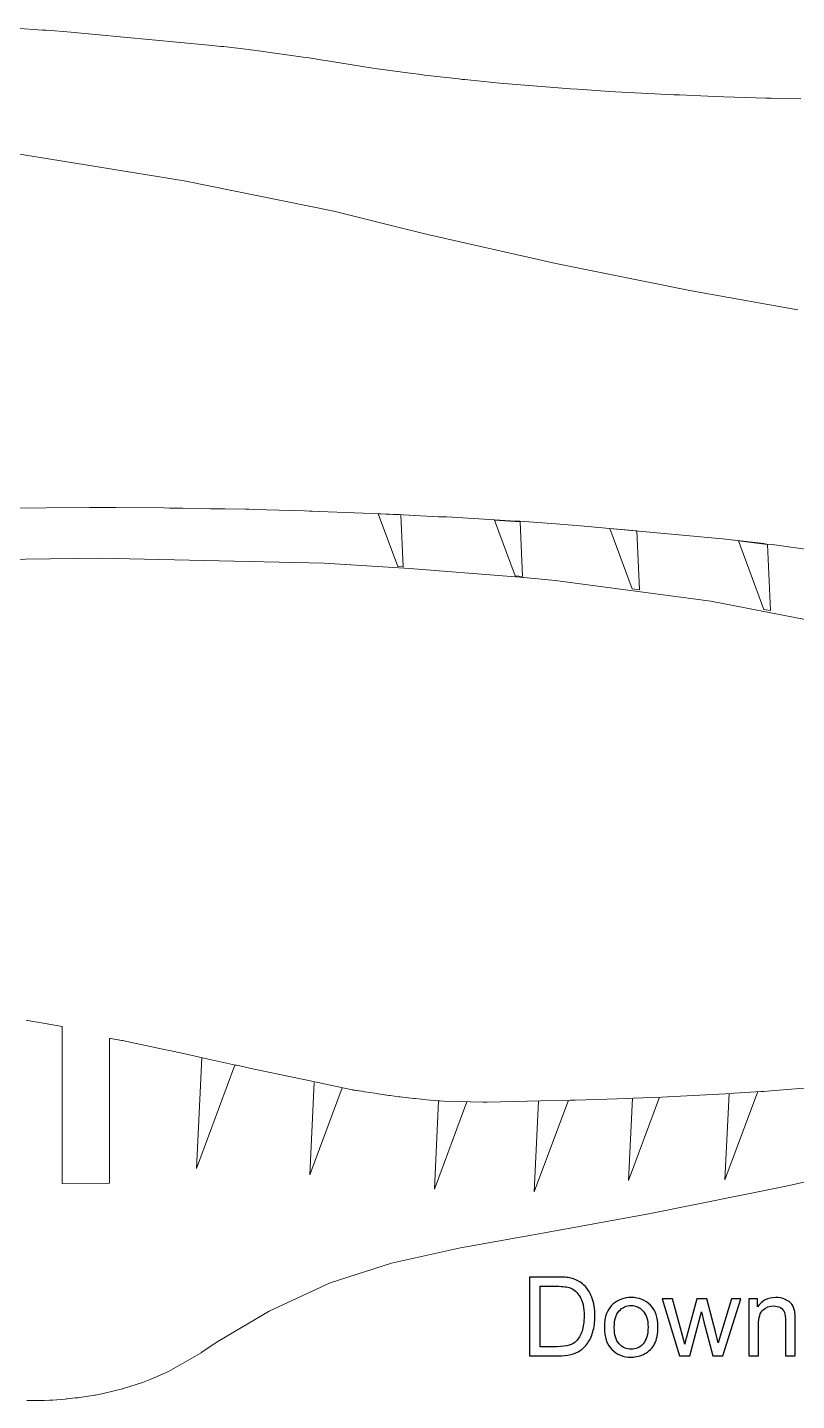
# Model space of a CAD drawing. Header units: millimetres. Extents: x -103 to 107, y -32 to 116.
# Drawn here: x -37 to -3.9, y -32.1 to 27.2 of the extents above; entities that cross this region are included whole.
import ezdxf

# ---------------------------------------------------------------- set-up
doc = ezdxf.new("R2010")
doc.units = ezdxf.units.MM
doc.header["$MEASUREMENT"] = 0
doc.layers.add('Layer 1', color=7, linetype='Continuous')

msp = doc.modelspace()

# ---------------------------------------------------------------- linework, layer by layer
at = {"layer": 'Layer 1', "lineweight": 9}
for points in [[(-36.3894, 27.0545), (-36.3894, 27.0545), (-37.9547, 27.1649), (-37.9547, 27.1649)], [(-36.2363, 27.0421), (-36.2363, 27.0421), (-36.3894, 27.0545), (-36.3894, 27.0545)], [(-36.0409, 27.0284), (-36.0409, 27.0284), (-36.2363, 27.0421), (-36.2363, 27.0421)], [(-35.3354, 26.9762), (-35.3354, 26.9762), (-36.0409, 27.0284), (-36.0409, 27.0284)], [(-29.2139, 26.4071), (-29.2139, 26.4071), (-35.3354, 26.9762), (-35.3354, 26.9762)], [(-28.7042, 26.3489), (-28.7042, 26.3489), (-29.2139, 26.4071), (-29.2139, 26.4071)], [(-28.6834, 26.3489), (-28.6834, 26.3489), (-28.7042, 26.3489), (-28.7042, 26.3489)], [(-28.5744, 26.3366), (-28.5744, 26.3366), (-28.6834, 26.3489), (-28.6834, 26.3489)], [(-27.5287, 26.2142), (-27.5287, 26.2142), (-28.5744, 26.3366), (-28.5744, 26.3366)], [(-27.4292, 26.2004), (-27.4292, 26.2004), (-27.5287, 26.2142), (-27.5287, 26.2142)], [(-27.297, 26.1852), (-27.297, 26.1852), (-27.4292, 26.2004), (-27.4292, 26.2004)], [(-27.0752, 26.1574), (-27.0752, 26.1574), (-27.297, 26.1852), (-27.297, 26.1852)], [(-25.1448, 25.8903), (-25.1448, 25.8903), (-27.0752, 26.1574), (-27.0752, 26.1574)], [(-24.9821, 25.8639), (-24.9821, 25.8639), (-25.1448, 25.8903), (-25.1448, 25.8903)], [(-24.8855, 25.8487), (-24.8855, 25.8487), (-24.9821, 25.8639), (-24.9821, 25.8639)], [(-24.296, 25.7524), (-24.296, 25.7524), (-24.8855, 25.8487), (-24.8855, 25.8487)], [(-24.1044, 25.7192), (-24.1044, 25.7192), (-24.296, 25.7524), (-24.296, 25.7524)], [(-22.1504, 25.412), (-22.1504, 25.412), (-24.1044, 25.7192), (-24.1044, 25.7192)], [(-21.9518, 25.383), (-21.9518, 25.383), (-22.1504, 25.412), (-22.1504, 25.412)], [(-21.8346, 25.3664), (-21.8346, 25.3664), (-21.9518, 25.383), (-21.9518, 25.383)], [(-20.6483, 25.2052), (-20.6483, 25.2052), (-21.8346, 25.3664), (-21.8346, 25.3664)], [(-20.5283, 25.1901), (-20.5283, 25.1901), (-20.6483, 25.2052), (-20.6483, 25.2052)], [(-20.0556, 25.1294), (-20.0556, 25.1294), (-20.5283, 25.1901), (-20.5283, 25.1901)], [(-19.9095, 25.1117), (-19.9095, 25.1117), (-20.0556, 25.1294), (-20.0556, 25.1294)], [(-18.4377, 24.9421), (-18.4377, 24.9421), (-19.9095, 25.1117), (-19.9095, 25.1117)], [(-18.2903, 24.9255), (-18.2903, 24.9255), (-18.4377, 24.9421), (-18.4377, 24.9421)], [(-18.1788, 24.9145), (-18.1788, 24.9145), (-18.2903, 24.9255), (-18.2903, 24.9255)], [(-17.0778, 24.8045), (-17.0778, 24.8045), (-18.1788, 24.9145), (-18.1788, 24.9145)], [(-16.9674, 24.7932), (-16.9674, 24.7932), (-17.0778, 24.8045), (-17.0778, 24.8045)], [(-16.6615, 24.7643), (-16.6615, 24.7643), (-16.9674, 24.7932), (-16.9674, 24.7932)], [(-13.6202, 24.5191), (-13.6202, 24.5191), (-16.6615, 24.7643), (-16.6615, 24.7643)], [(-13.3182, 24.4968), (-13.3182, 24.4968), (-13.6202, 24.5191), (-13.6202, 24.5191)], [(-11.9237, 24.4062), (-11.9237, 24.4062), (-13.3182, 24.4968), (-13.3182, 24.4968)], [(-11.669, 24.391), (-11.669, 24.391), (-11.9237, 24.4062), (-11.9237, 24.4062)], [(-9.1608, 24.2654), (-9.1608, 24.2654), (-11.669, 24.391), (-11.669, 24.391)], [(-8.9156, 24.2545), (-8.9156, 24.2545), (-9.1608, 24.2654), (-9.1608, 24.2654)], [(-7.6865, 24.2009), (-7.6865, 24.2009), (-8.9156, 24.2545), (-8.9156, 24.2545)], [(-7.4519, 24.1924), (-7.4519, 24.1924), (-7.6865, 24.2009), (-7.6865, 24.2009)], [(-5.1839, 24.1194), (-5.1839, 24.1194), (-7.4519, 24.1924), (-7.4519, 24.1924)], [(-4.9662, 24.1127), (-4.9662, 24.1127), (-5.1839, 24.1194), (-5.1839, 24.1194)], [(-3.6803, 24.0809), (-3.6803, 24.0809), (-4.9662, 24.1127), (-4.9662, 24.1127)], [(-39.2558, 22.0084), (-39.2558, 22.0084), (-30.2818, 20.557), (-30.2818, 20.557)], [(-30.2818, 20.557), (-30.2818, 20.557), (-23.8247, 19.2369), (-23.8247, 19.2369)], [(-23.8247, 19.2369), (-23.8247, 19.2369), (-21.6928, 18.712), (-21.6928, 18.712)], [(-21.6928, 18.712), (-21.6928, 18.712), (-19.8393, 18.2559), (-19.8393, 18.2559)], [(-19.8393, 18.2559), (-19.8393, 18.2559), (-14.2485, 16.9894), (-14.2485, 16.9894)], [(-14.2485, 16.9894), (-14.2485, 16.9894), (-8.3931, 15.8058), (-8.3931, 15.8058)], [(-8.3931, 15.8058), (-8.3931, 15.8058), (-3.8112, 14.9803), (-3.8112, 14.9803)]]:
    msp.add_open_spline(points, degree=3, dxfattribs=at)
at = {"layer": 'Layer 1', "color": 1, "lineweight": 9}
for points in [[(-38.1078, 6.4392), (-38.1078, 6.4392), (-34.3596, 6.4611), (-34.3596, 6.4611)], [(-34.3596, 6.4611), (-34.3596, 6.4611), (-33.9874, 6.46), (-33.9874, 6.46)], [(-33.9874, 6.46), (-33.9874, 6.46), (-33.2173, 6.46), (-33.2173, 6.46)], [(-33.2173, 6.46), (-33.2173, 6.46), (-31.1585, 6.4434), (-31.1585, 6.4434)], [(-31.1585, 6.4434), (-31.1585, 6.4434), (-30.9034, 6.4364), (-30.9034, 6.4364)], [(-30.9034, 6.4364), (-30.9034, 6.4364), (-30.7891, 6.4364), (-30.7891, 6.4364)], [(-30.7891, 6.4364), (-30.7891, 6.4364), (-30.3425, 6.4364), (-30.3425, 6.4364)], [(-30.3425, 6.4364), (-30.3425, 6.4364), (-29.149, 6.4103), (-29.149, 6.4103)], [(-29.149, 6.4103), (-29.149, 6.4103), (-29.0002, 6.4046), (-29.0002, 6.4046)], [(-29.0002, 6.4046), (-29.0002, 6.4046), (-28.5264, 6.4046), (-28.5264, 6.4046)], [(-28.5264, 6.4046), (-28.5264, 6.4046), (-27.6374, 6.3828), (-27.6374, 6.3828)], [(-27.6374, 6.3828), (-27.6374, 6.3828), (-27.4956, 6.3828), (-27.4956, 6.3828)], [(-27.4956, 6.3828), (-27.4956, 6.3828), (-27.2737, 6.3771), (-27.2737, 6.3771)], [(-27.2737, 6.3771), (-27.2737, 6.3771), (-25.0883, 6.3126), (-25.0883, 6.3126)], [(-25.0883, 6.3126), (-25.0883, 6.3126), (-24.8731, 6.3041), (-24.8731, 6.3041)], [(-24.8731, 6.3041), (-24.8731, 6.3041), (-24.756, 6.3041), (-24.756, 6.3041)], [(-24.756, 6.3041), (-24.756, 6.3041), (-24.4473, 6.2946), (-24.4473, 6.2946)], [(-24.4473, 6.2946), (-24.4473, 6.2946), (-21.4282, 6.1676), (-21.4282, 6.1676)], [(-20.9305, 6.1443), (-20.9305, 6.1443), (-21.9091, 6.1884), (-21.9091, 6.1884)], [(-21.9091, 6.1884), (-21.9091, 6.1884), (-21.0656, 3.9176), (-21.0656, 3.9176)], [(-20.9305, 6.1429), (-20.9305, 6.1429), (-21.9091, 6.187), (-21.9091, 6.187)], [(-21.9091, 6.187), (-21.9091, 6.187), (-21.0656, 3.9176), (-21.0656, 3.9176)], [(-21.4282, 6.1676), (-21.4282, 6.1676), (-21.1347, 6.1524), (-21.1347, 6.1524)], [(-21.1347, 6.1524), (-21.1347, 6.1524), (-20.9968, 6.1524), (-20.9968, 6.1524)], [(-20.9968, 6.1524), (-20.9968, 6.1524), (-20.8412, 6.1457), (-20.8412, 6.1457)], [(-20.8299, 3.9034), (-20.8299, 3.9034), (-20.9305, 6.1443), (-20.9305, 6.1443)], [(-20.8299, 3.9034), (-20.8299, 3.9034), (-20.9305, 6.1429), (-20.9305, 6.1429)], [(-20.8412, 6.1457), (-20.8412, 6.1457), (-19.3116, 6.0656), (-19.3116, 6.0656)], [(-19.3116, 6.0656), (-19.3116, 6.0656), (-19.1613, 6.0575), (-19.1613, 6.0575)], [(-19.1613, 6.0575), (-19.1613, 6.0575), (-18.9655, 6.0575), (-18.9655, 6.0575)], [(-18.9655, 6.0575), (-18.9655, 6.0575), (-18.7094, 6.0437), (-18.7094, 6.0437)], [(-18.7094, 6.0437), (-18.7094, 6.0437), (-16.2177, 5.8921), (-16.2177, 5.8921)], [(-15.7905, 5.8465), (-15.7905, 5.8465), (-16.8958, 5.9168), (-16.8958, 5.9168)], [(-16.8958, 5.9168), (-16.8958, 5.9168), (-16.0068, 3.5179), (-16.0068, 3.5179)], [(-15.7905, 5.8465), (-15.7905, 5.8465), (-16.8958, 5.9168), (-16.8958, 5.9168)], [(-16.8958, 5.9168), (-16.8958, 5.9168), (-16.0068, 3.5179), (-16.0068, 3.5179)], [(-16.2177, 5.8921), (-16.2177, 5.8921), (-15.9754, 5.8755), (-15.9754, 5.8755)], [(-15.9754, 5.8755), (-15.9754, 5.8755), (-15.9616, 5.8755), (-15.9616, 5.8755)], [(-15.9616, 5.8755), (-15.9616, 5.8755), (-15.8014, 5.8659), (-15.8014, 5.8659)], [(-15.8014, 5.8659), (-15.8014, 5.8659), (-14.2362, 5.7555), (-14.2362, 5.7555)], [(-15.6818, 3.4861), (-15.6818, 3.4861), (-15.7905, 5.8465), (-15.7905, 5.8465)], [(-15.6818, 3.4861), (-15.6818, 3.4861), (-15.7905, 5.8465), (-15.7905, 5.8465)], [(-14.2362, 5.7555), (-14.2362, 5.7555), (-14.0831, 5.7432), (-14.0831, 5.7432)], [(-14.0831, 5.7432), (-14.0831, 5.7432), (-13.8876, 5.7266), (-13.8876, 5.7266)], [(-13.8876, 5.7266), (-13.8876, 5.7266), (-13.1821, 5.6744), (-13.1821, 5.6744)], [(-13.1821, 5.6744), (-13.1821, 5.6744), (-7.0621, 5.1082), (-7.0621, 5.1082)], [(-10.7606, 5.4553), (-10.7606, 5.4553), (-11.9265, 5.5544), (-11.9265, 5.5544)], [(-11.9265, 5.5544), (-11.9265, 5.5544), (-10.9592, 2.9486), (-10.9592, 2.9486)], [(-10.7606, 5.4553), (-10.7606, 5.4553), (-11.9265, 5.5544), (-11.9265, 5.5544)], [(-11.9265, 5.5544), (-11.9265, 5.5544), (-10.9592, 2.9486), (-10.9592, 2.9486)], [(-10.6382, 2.9059), (-10.6382, 2.9059), (-10.7606, 5.4553), (-10.7606, 5.4553)], [(-10.6382, 2.9059), (-10.6382, 2.9059), (-10.7606, 5.4553), (-10.7606, 5.4553)], [(-7.0621, 5.1082), (-7.0621, 5.1082), (-6.5509, 5.05), (-6.5509, 5.05)], [(-6.5509, 5.05), (-6.5509, 5.05), (-6.5301, 5.05), (-6.5301, 5.05)], [(-6.5301, 5.05), (-6.5301, 5.05), (-5.2749, 4.9015), (-5.2749, 4.9015)], [(-5.1218, 4.8697), (-5.1218, 4.8697), (-6.3731, 5.0186), (-6.3731, 5.0186)], [(-6.3731, 5.0186), (-6.3731, 5.0186), (-5.2774, 2.068), (-5.2774, 2.068)], [(-5.1218, 4.8697), (-5.1218, 4.8697), (-6.3731, 5.0186), (-6.3731, 5.0186)], [(-6.3731, 5.0186), (-6.3731, 5.0186), (-5.2774, 2.068), (-5.2774, 2.068)], [(-5.2749, 4.9015), (-5.2749, 4.9015), (-5.1426, 4.8863), (-5.1426, 4.8863)], [(-5.1426, 4.8863), (-5.1426, 4.8863), (-4.9207, 4.8584), (-4.9207, 4.8584)], [(-4.9867, 2.0157), (-4.9867, 2.0157), (-5.1218, 4.8697), (-5.1218, 4.8697)], [(-4.9867, 2.0157), (-4.9867, 2.0157), (-5.1218, 4.8697), (-5.1218, 4.8697)], [(-4.9207, 4.8584), (-4.9207, 4.8584), (-2.9917, 4.5885), (-2.9917, 4.5885)], [(-33.9295, 4.2714), (-33.9295, 4.2714), (-46.722, 4.0964), (-46.722, 4.0964)], [(-24.242, 4.0661), (-24.242, 4.0661), (-33.9295, 4.2714), (-33.9295, 4.2714)], [(-21.0201, 3.8622), (-21.0201, 3.8622), (-24.242, 4.0661), (-24.242, 4.0661)], [(-21.0656, 3.9176), (-21.0656, 3.9176), (-20.8299, 3.9034), (-20.8299, 3.9034)], [(-21.0656, 3.9176), (-21.0656, 3.9176), (-20.8299, 3.9034), (-20.8299, 3.9034)], [(-20.7834, 3.8484), (-20.7834, 3.8484), (-21.0201, 3.8622), (-21.0201, 3.8622)], [(-20.3794, 3.8223), (-20.3794, 3.8223), (-20.7834, 3.8484), (-20.7834, 3.8484)], [(-16.3585, 3.5055), (-16.3585, 3.5055), (-20.3794, 3.8223), (-20.3794, 3.8223)], [(-15.9588, 3.4667), (-15.9588, 3.4667), (-16.3585, 3.5055), (-16.3585, 3.5055)], [(-16.0068, 3.5179), (-16.0068, 3.5179), (-15.6818, 3.4861), (-15.6818, 3.4861)], [(-16.0068, 3.5179), (-16.0068, 3.5179), (-15.6818, 3.4861), (-15.6818, 3.4861)], [(-15.9327, 3.4653), (-15.9327, 3.4653), (-15.9588, 3.4667), (-15.9588, 3.4667)], [(-15.661, 3.4392), (-15.661, 3.4392), (-15.9327, 3.4653), (-15.9327, 3.4653)], [(-15.6335, 3.435), (-15.6335, 3.435), (-15.661, 3.4392), (-15.661, 3.4392)], [(-14.2831, 3.315), (-14.2831, 3.315), (-15.6335, 3.435), (-15.6335, 3.435)], [(-7.5651, 2.4167), (-7.5651, 2.4167), (-14.2831, 3.315), (-14.2831, 3.315)], [(-10.9592, 2.9486), (-10.9592, 2.9486), (-10.6382, 2.9059), (-10.6382, 2.9059)], [(-10.9592, 2.9486), (-10.9592, 2.9486), (-10.6382, 2.9059), (-10.6382, 2.9059)], [(-0.9097, 1.1324), (-0.9097, 1.1324), (-7.5651, 2.4167), (-7.5651, 2.4167)], [(-5.2774, 2.068), (-5.2774, 2.068), (-4.9867, 2.0157), (-4.9867, 2.0157)], [(-5.2774, 2.068), (-5.2774, 2.068), (-4.9867, 2.0157), (-4.9867, 2.0157)], [(-37.0865, -15.6577), (-37.0865, -15.6577), (-37.041, -15.6645), (-37.041, -15.6645)], [(-37.041, -15.6645), (-37.041, -15.6645), (-36.7916, -15.7073), (-36.7916, -15.7073)], [(-36.7916, -15.7073), (-36.7916, -15.7073), (-36.527, -15.7514), (-36.527, -15.7514)], [(-36.527, -15.7514), (-36.527, -15.7514), (-35.546, -15.9291), (-35.546, -15.9291)], [(-35.546, -15.9291), (-35.546, -15.9291), (-35.546, -22.6939), (-35.546, -22.6939)], [(-33.5065, -22.676), (-33.5065, -22.676), (-33.5065, -16.4335), (-33.5065, -16.4335)], [(-33.5065, -16.4335), (-33.5065, -16.4335), (-33.4653, -16.4417), (-33.4653, -16.4417)], [(-33.4653, -16.4417), (-33.4653, -16.4417), (-32.976, -16.5244), (-32.976, -16.5244)], [(-32.976, -16.5244), (-32.976, -16.5244), (-32.9347, -16.5327), (-32.9347, -16.5327)], [(-32.9347, -16.5327), (-32.9347, -16.5327), (-32.9223, -16.5327), (-32.9223, -16.5327)], [(-32.9223, -16.5327), (-32.9223, -16.5327), (-32.7498, -16.5672), (-32.7498, -16.5672)], [(-32.7498, -16.5672), (-32.7498, -16.5672), (-31.077, -16.9241), (-31.077, -16.9241)], [(-31.077, -16.9241), (-31.077, -16.9241), (-30.9129, -16.9613), (-30.9129, -16.9613)], [(-30.9129, -16.9613), (-30.9129, -16.9613), (-30.315, -17.0908), (-30.315, -17.0908)], [(-30.315, -17.0908), (-30.315, -17.0908), (-29.4895, -17.2755), (-29.4895, -17.2755)], [(-29.7488, -22.0518), (-29.7488, -22.0518), (-29.5184, -17.2686), (-29.5184, -17.2686)], [(-29.7488, -22.0518), (-29.7488, -22.0518), (-29.5184, -17.27), (-29.5184, -17.27)], [(-28.0935, -17.5924), (-28.0935, -17.5924), (-29.7488, -22.0518), (-29.7488, -22.0518)], [(-28.0935, -17.5938), (-28.0935, -17.5938), (-29.7488, -22.0518), (-29.7488, -22.0518)], [(-29.4895, -17.2755), (-29.4895, -17.2755), (-28.0717, -17.5966), (-28.0717, -17.5966)], [(-28.0717, -17.5966), (-28.0717, -17.5966), (-28.0082, -17.5966), (-28.0082, -17.5966)], [(-28.0082, -17.5966), (-28.0082, -17.5966), (-27.6885, -17.6668), (-27.6885, -17.6668)], [(-27.6885, -17.6668), (-27.6885, -17.6668), (-27.4652, -17.7164), (-27.4652, -17.7164)], [(-27.4652, -17.7164), (-27.4652, -17.7164), (-25.2633, -18.185), (-25.2633, -18.185)], [(-25.2633, -18.185), (-25.2633, -18.185), (-25.0552, -18.2291), (-25.0552, -18.2291)], [(-25.0552, -18.2291), (-25.0552, -18.2291), (-23.0323, -18.6521), (-23.0323, -18.6521)], [(-24.8622, -22.3246), (-24.8622, -22.3246), (-24.672, -18.3393), (-24.672, -18.3393)], [(-24.8622, -22.3246), (-24.8622, -22.3246), (-24.672, -18.3393), (-24.672, -18.3393)], [(-23.4705, -18.575), (-23.4705, -18.575), (-24.8622, -22.3246), (-24.8622, -22.3246)], [(-23.4705, -18.575), (-23.4705, -18.575), (-24.8622, -22.3246), (-24.8622, -22.3246)], [(-23.0323, -18.6521), (-23.0323, -18.6521), (-23.003, -18.6563), (-23.003, -18.6563)], [(-23.0129, -18.6576), (-23.0129, -18.6576), (-22.9755, -18.6631), (-22.9755, -18.6631)], [(-23.003, -18.6563), (-23.003, -18.6563), (-22.6393, -18.71), (-22.6393, -18.71)], [(-22.9755, -18.6631), (-22.9755, -18.6631), (-22.5222, -18.7293), (-22.5222, -18.7293)], [(-22.6393, -18.71), (-22.6393, -18.71), (-22.6051, -18.7155), (-22.6051, -18.7155)], [(-22.6051, -18.7155), (-22.6051, -18.7155), (-22.5208, -18.7265), (-22.5208, -18.7265)], [(-22.5222, -18.7293), (-22.5222, -18.7293), (-22.4838, -18.7362), (-22.4838, -18.7362)], [(-22.4838, -18.7362), (-22.4838, -18.7362), (-22.0523, -18.8051), (-22.0523, -18.8051)], [(-22.0523, -18.8051), (-22.0523, -18.8051), (-21.9987, -18.8134), (-21.9987, -18.8134)], [(-21.9987, -18.8134), (-21.9987, -18.8134), (-21.4487, -18.8933), (-21.4487, -18.8933)], [(-21.4487, -18.8933), (-21.4487, -18.8933), (-21.3937, -18.9016), (-21.3937, -18.9016)], [(-21.3937, -18.9016), (-21.3937, -18.9016), (-21.0201, -18.9512), (-21.0201, -18.9512)], [(-9.4338, -18.9525), (-9.4338, -18.9525), (-6.9256, -18.8257), (-6.9256, -18.8257)], [(-5.5395, -18.7307), (-5.5395, -18.7307), (-6.9531, -22.5382), (-6.9531, -22.5382)], [(-5.5395, -18.7307), (-5.5395, -18.7307), (-6.9531, -22.5382), (-6.9531, -22.5382)], [(-6.9531, -22.5382), (-6.9531, -22.5382), (-6.7753, -18.8079), (-6.7753, -18.8079)], [(-6.9531, -22.5382), (-6.9531, -22.5382), (-6.7753, -18.8079), (-6.7753, -18.8079)], [(-6.9256, -18.8257), (-6.9256, -18.8257), (-6.6694, -18.8106), (-6.6694, -18.8106)], [(-6.6694, -18.8106), (-6.6694, -18.8106), (-6.5548, -18.8037), (-6.5548, -18.8037)], [(-6.5548, -18.8037), (-6.5548, -18.8037), (-5.392, -18.7279), (-5.392, -18.7279)], [(-5.392, -18.7279), (-5.392, -18.7279), (-5.2749, -18.721), (-5.2749, -18.721)], [(-5.2749, -18.721), (-5.2749, -18.721), (-4.9743, -18.699), (-4.9743, -18.699)], [(-4.9743, -18.699), (-4.9743, -18.699), (-1.9347, -18.4537), (-1.9347, -18.4537)], [(-21.0201, -18.9512), (-21.0201, -18.9512), (-20.9622, -18.958), (-20.9622, -18.958)], [(-20.9622, -18.958), (-20.9622, -18.958), (-20.3738, -19.0283), (-20.3738, -19.0283)], [(-20.3738, -19.0283), (-20.3738, -19.0283), (-20.3145, -19.0338), (-20.3145, -19.0338)], [(-20.3145, -19.0338), (-20.3145, -19.0338), (-20.0499, -19.0586), (-20.0499, -19.0586)], [(-20.0499, -19.0586), (-20.0499, -19.0586), (-19.984, -19.0655), (-19.984, -19.0655)], [(-19.984, -19.0655), (-19.984, -19.0655), (-19.3225, -19.122), (-19.3225, -19.122)], [(-19.4894, -22.9323), (-19.4894, -22.9323), (-19.3088, -19.1275), (-19.3088, -19.1275)], [(-19.4894, -22.9323), (-19.4894, -22.9323), (-19.3088, -19.1275), (-19.3088, -19.1275)], [(-18.0945, -19.1785), (-18.0945, -19.1785), (-19.4894, -22.9323), (-19.4894, -22.9323)], [(-18.0945, -19.1785), (-18.0945, -19.1785), (-19.4894, -22.9323), (-19.4894, -22.9323)], [(-19.3225, -19.122), (-19.3225, -19.122), (-19.2562, -19.1275), (-19.2562, -19.1275)], [(-19.2562, -19.1275), (-19.2562, -19.1275), (-19.0854, -19.1386), (-19.0854, -19.1386)], [(-19.0854, -19.1386), (-19.0854, -19.1386), (-17.3822, -19.1841), (-17.3822, -19.1841)], [(-17.3822, -19.1841), (-17.3822, -19.1841), (-17.2115, -19.1813), (-17.2115, -19.1813)], [(-17.2115, -19.1813), (-17.2115, -19.1813), (-14.9142, -19.133), (-14.9142, -19.133)], [(-13.7098, -19.1014), (-13.7098, -19.1014), (-15.1788, -23.055), (-15.1788, -23.055)], [(-13.7098, -19.1014), (-13.7098, -19.1014), (-15.1788, -23.055), (-15.1788, -23.055)], [(-15.1788, -23.055), (-15.1788, -23.055), (-14.9939, -19.133), (-14.9939, -19.133)], [(-15.1788, -23.055), (-15.1788, -23.055), (-14.9939, -19.133), (-14.9939, -19.133)], [(-14.9142, -19.133), (-14.9142, -19.133), (-13.6283, -19.1014), (-13.6283, -19.1014)], [(-13.6283, -19.1014), (-13.6283, -19.1014), (-13.4121, -19.0945), (-13.4121, -19.0945)], [(-13.4121, -19.0945), (-13.4121, -19.0945), (-11.1437, -19.0228), (-11.1437, -19.0228)], [(-11.1437, -19.0228), (-11.1437, -19.0228), (-10.9081, -19.0145), (-10.9081, -19.0145)], [(-9.7728, -18.9636), (-9.7728, -18.9636), (-11.1095, -22.5671), (-11.1095, -22.5671)], [(-9.7728, -18.9636), (-9.7728, -18.9636), (-11.1095, -22.5671), (-11.1095, -22.5671)], [(-11.1095, -22.5671), (-11.1095, -22.5671), (-10.9426, -19.0118), (-10.9426, -19.0118)], [(-11.1095, -22.5671), (-11.1095, -22.5671), (-10.9426, -19.0118), (-10.9426, -19.0118)], [(-10.9081, -19.0145), (-10.9081, -19.0145), (-9.6776, -18.9636), (-9.6776, -18.9636)], [(-9.6776, -18.9636), (-9.6776, -18.9636), (-9.4338, -18.9525), (-9.4338, -18.9525)], [(1.2833, -21.5446), (1.2833, -21.5446), (-4.3072, -22.811), (-4.3072, -22.811)], [(-35.546, -22.6939), (-35.546, -22.6939), (-35.5308, -22.6939), (-35.5308, -22.6939)], [(-35.5308, -22.6939), (-35.5308, -22.6939), (-33.5065, -22.676), (-33.5065, -22.676)], [(-4.3072, -22.811), (-4.3072, -22.811), (-10.164, -23.9934), (-10.164, -23.9934)], [(-10.164, -23.9934), (-10.164, -23.9934), (-14.7459, -24.8175), (-14.7459, -24.8175)], [(-14.7459, -24.8175), (-14.7459, -24.8175), (-18.369, -25.4679), (-18.369, -25.4679)], [(-18.369, -25.4679), (-18.369, -25.4679), (-21.3453, -26.1266), (-21.3453, -26.1266)], [(-21.3453, -26.1266), (-21.3453, -26.1266), (-23.9898, -26.9755), (-23.9898, -26.9755)], [(-23.9898, -26.9755), (-23.9898, -26.9755), (-26.618, -28.1978), (-26.618, -28.1978)], [(-26.618, -28.1978), (-26.618, -28.1978), (-28.8322, -29.5042), (-28.8322, -29.5042)], [(-28.8322, -29.5042), (-28.8322, -29.5042), (-29.5434, -29.9782), (-29.5434, -29.9782)], [(-29.6521, -30.0609), (-29.6521, -30.0609), (-30.9584, -30.7968), (-30.9584, -30.7968)], [(-29.5269, -29.9782), (-29.5269, -29.9782), (-29.6521, -30.0609), (-29.6521, -30.0609)], [(-32.087, -31.2708), (-32.087, -31.2708), (-32.8645, -31.5244), (-32.8645, -31.5244)], [(-32.0087, -31.2433), (-32.0087, -31.2433), (-32.087, -31.2708), (-32.087, -31.2708)], [(-31.7868, -31.1564), (-31.7868, -31.1564), (-32.0087, -31.2433), (-32.0087, -31.2433)], [(-31.7674, -31.1482), (-31.7674, -31.1482), (-31.7868, -31.1564), (-31.7868, -31.1564)], [(-31.573, -31.0696), (-31.573, -31.0696), (-31.7674, -31.1482), (-31.7674, -31.1482)], [(-31.5539, -31.0614), (-31.5539, -31.0614), (-31.573, -31.0696), (-31.573, -31.0696)], [(-31.3236, -30.9621), (-31.3236, -30.9621), (-31.5539, -31.0614), (-31.5539, -31.0614)], [(-31.0936, -30.8602), (-31.0936, -30.8602), (-31.3236, -30.9621), (-31.3236, -30.9621)], [(-30.9584, -30.7968), (-30.9584, -30.7968), (-31.0936, -30.8602), (-31.0936, -30.8602)], [(-34.9865, -31.9433), (-34.9865, -31.9433), (-35.3212, -31.9833), (-35.3212, -31.9833)], [(-34.9533, -31.9392), (-34.9533, -31.9392), (-34.9865, -31.9433), (-34.9865, -31.9433)], [(-34.8584, -31.9392), (-34.8584, -31.9392), (-34.9533, -31.9392), (-34.9533, -31.9392)], [(-34.8005, -31.9309), (-34.8005, -31.9309), (-34.8584, -31.9392), (-34.8584, -31.9392)], [(-34.2188, -31.8344), (-34.2188, -31.8344), (-34.8005, -31.9309), (-34.8005, -31.9309)], [(-34.1595, -31.8234), (-34.1595, -31.8234), (-34.2188, -31.8344), (-34.2188, -31.8344)], [(-34.1253, -31.8234), (-34.1253, -31.8234), (-34.1595, -31.8234), (-34.1595, -31.8234)], [(-33.9006, -31.7793), (-33.9006, -31.7793), (-34.1253, -31.8234), (-34.1253, -31.8234)], [(-33.8413, -31.7669), (-33.8413, -31.7669), (-33.9006, -31.7793), (-33.9006, -31.7793)], [(-33.2406, -31.6264), (-33.2406, -31.6264), (-33.8413, -31.7669), (-33.8413, -31.7669)], [(-33.1813, -31.6112), (-33.1813, -31.6112), (-33.2406, -31.6264), (-33.2406, -31.6264)], [(-32.9428, -31.5478), (-32.9428, -31.5478), (-33.1813, -31.6112), (-33.1813, -31.6112)], [(-32.8645, -31.5244), (-32.8645, -31.5244), (-32.9428, -31.5478), (-32.9428, -31.5478)], [(-36.9737, -32.0549), (-36.9737, -32.0549), (-37.0647, -32.0549), (-37.0647, -32.0549)], [(-36.701, -32.0549), (-36.701, -32.0549), (-36.9737, -32.0549), (-36.9737, -32.0549)], [(-36.5782, -32.0549), (-36.5782, -32.0549), (-36.701, -32.0549), (-36.701, -32.0549)], [(-36.5369, -32.0549), (-36.5369, -32.0549), (-36.5782, -32.0549), (-36.5782, -32.0549)], [(-36.4099, -32.0549), (-36.4099, -32.0549), (-36.5369, -32.0549), (-36.5369, -32.0549)], [(-36.3535, -32.0549), (-36.3535, -32.0549), (-36.4099, -32.0549), (-36.4099, -32.0549)], [(-36.3316, -32.0549), (-36.3316, -32.0549), (-36.3535, -32.0549), (-36.3535, -32.0549)], [(-36.3055, -32.0535), (-36.3055, -32.0535), (-36.3316, -32.0549), (-36.3316, -32.0549)], [(-36.0861, -32.0398), (-36.0861, -32.0398), (-36.3055, -32.0535), (-36.3055, -32.0535)], [(-36.0035, -32.0398), (-36.0035, -32.0398), (-36.0861, -32.0398), (-36.0861, -32.0398)], [(-35.9499, -32.0356), (-35.9499, -32.0356), (-36.0035, -32.0398), (-36.0035, -32.0398)], [(-35.4108, -31.9915), (-35.4108, -31.9915), (-35.9499, -32.0356), (-35.9499, -32.0356)], [(-35.3558, -31.9874), (-35.3558, -31.9874), (-35.4108, -31.9915), (-35.4108, -31.9915)], [(-35.3212, -31.9833), (-35.3212, -31.9833), (-35.3558, -31.9874), (-35.3558, -31.9874)]]:
    msp.add_open_spline(points, degree=3, dxfattribs=at)
at = {"layer": 'Layer 1', "color": 7}
for points, knots in [([(-15.3795, -30.1315), (-15.3795, -30.1315), (-15.3795, -26.7279), (-15.3795, -26.7279), (-15.3795, -26.7279), (-15.3795, -26.7279), (-14.2069, -26.7279), (-14.2069, -26.7279), (-14.2069, -26.7279), (-13.9423, -26.7279), (-13.7403, -26.7438), (-13.6008, -26.7763), (-13.6008, -26.7763), (-13.4059, -26.8214), (-13.2396, -26.903), (-13.1017, -27.0203), (-13.1017, -27.0203), (-12.9219, -27.1724), (-12.788, -27.3657), (-12.6992, -27.6018), (-12.6992, -27.6018), (-12.6097, -27.8379), (-12.5653, -28.1081), (-12.5653, -28.4115), (-12.5653, -28.4115), (-12.5653, -28.6698), (-12.5954, -28.8987), (-12.6557, -29.0984), (-12.6557, -29.0984), (-12.7159, -29.298), (-12.7935, -29.4636), (-12.8878, -29.5943), (-12.8878, -29.5943), (-12.9829, -29.7251), (-13.0859, -29.8281), (-13.1984, -29.9025), (-13.1984, -29.9025), (-13.3101, -29.9778), (-13.4455, -30.0348), (-13.604, -30.0737), (-13.604, -30.0737), (-13.7632, -30.1125), (-13.9455, -30.1315), (-14.1515, -30.1315), (-14.1515, -30.1315), (-14.1515, -30.1315), (-15.3795, -30.1315), (-15.3795, -30.1315)], [0, 0, 0, 0, 0.0769231, 0.0769231, 0.0769231, 0.0769231, 0.1538462, 0.1538462, 0.1538462, 0.1538462, 0.2307692, 0.2307692, 0.2307692, 0.2307692, 0.3076923, 0.3076923, 0.3076923, 0.3076923, 0.3846154, 0.3846154, 0.3846154, 0.3846154, 0.4615385, 0.4615385, 0.4615385, 0.4615385, 0.5384615, 0.5384615, 0.5384615, 0.5384615, 0.6153846, 0.6153846, 0.6153846, 0.6153846, 0.6923077, 0.6923077, 0.6923077, 0.6923077, 0.7692308, 0.7692308, 0.7692308, 0.7692308, 0.8461538, 0.8461538, 0.8461538, 0.8461538, 1, 1, 1, 1]), ([(-14.9279, -29.7322), (-14.9279, -29.7322), (-14.2022, -29.7322), (-14.2022, -29.7322), (-14.2022, -29.7322), (-13.978, -29.7322), (-13.8021, -29.7116), (-13.6745, -29.6696), (-13.6745, -29.6696), (-13.547, -29.6276), (-13.4455, -29.569), (-13.3695, -29.4929), (-13.3695, -29.4929), (-13.2633, -29.386), (-13.1801, -29.2418), (-13.1207, -29.0611), (-13.1207, -29.0611), (-13.0613, -28.8805), (-13.0312, -28.6618), (-13.0312, -28.4044), (-13.0312, -28.4044), (-13.0312, -28.0478), (-13.0898, -27.7737), (-13.2063, -27.582), (-13.2063, -27.582), (-13.3227, -27.3903), (-13.4646, -27.2619), (-13.6317, -27.1969), (-13.6317, -27.1969), (-13.7522, -27.1502), (-13.9463, -27.1272), (-14.214, -27.1272), (-14.214, -27.1272), (-14.214, -27.1272), (-14.9279, -27.1272), (-14.9279, -27.1272), (-14.9279, -27.1272), (-14.9279, -27.1272), (-14.9279, -29.7322), (-14.9279, -29.7322)], [0, 0, 0, 0, 0.0909091, 0.0909091, 0.0909091, 0.0909091, 0.1818182, 0.1818182, 0.1818182, 0.1818182, 0.2727273, 0.2727273, 0.2727273, 0.2727273, 0.3636364, 0.3636364, 0.3636364, 0.3636364, 0.4545455, 0.4545455, 0.4545455, 0.4545455, 0.5454545, 0.5454545, 0.5454545, 0.5454545, 0.6363636, 0.6363636, 0.6363636, 0.6363636, 0.7272727, 0.7272727, 0.7272727, 0.7272727, 0.8181818, 0.8181818, 0.8181818, 0.8181818, 1, 1, 1, 1]), ([(-12.1557, -28.8979), (-12.1557, -28.4424), (-12.029, -28.1049), (-11.7747, -27.8854), (-11.7747, -27.8854), (-11.5631, -27.7032), (-11.304, -27.6121), (-10.999, -27.6121), (-10.999, -27.6121), (-10.6607, -27.6121), (-10.3834, -27.723), (-10.1679, -27.9448), (-10.1679, -27.9448), (-9.9532, -28.1659), (-9.8455, -28.4725), (-9.8455, -28.8631), (-9.8455, -28.8631), (-9.8455, -29.18), (-9.893, -29.4288), (-9.9881, -29.6102), (-9.9881, -29.6102), (-10.0832, -29.7916), (-10.2218, -29.9326), (-10.404, -30.0333), (-10.404, -30.0333), (-10.5855, -30.1339), (-10.7843, -30.1838), (-10.999, -30.1838), (-10.999, -30.1838), (-11.3445, -30.1838), (-11.6233, -30.0737), (-11.8364, -29.8526), (-11.8364, -29.8526), (-12.0496, -29.6316), (-12.1557, -29.3131), (-12.1557, -28.8979)], [0, 0, 0, 0, 0.1, 0.1, 0.1, 0.1, 0.2, 0.2, 0.2, 0.2, 0.3, 0.3, 0.3, 0.3, 0.4, 0.4, 0.4, 0.4, 0.5, 0.5, 0.5, 0.5, 0.6, 0.6, 0.6, 0.6, 0.7, 0.7, 0.7, 0.7, 0.8, 0.8, 0.8, 0.8, 1, 1, 1, 1]), ([(-8.9114, -30.1315), (-8.9114, -30.1315), (-9.6569, -27.6644), (-9.6569, -27.6644), (-9.6569, -27.6644), (-9.6569, -27.6644), (-9.2196, -27.6644), (-9.2196, -27.6644), (-9.2196, -27.6644), (-9.2196, -27.6644), (-8.8258, -29.0881), (-8.8258, -29.0881), (-8.8258, -29.0881), (-8.8258, -29.0881), (-8.6864, -29.6181), (-8.6864, -29.6181), (-8.6864, -29.6181), (-8.6808, -29.592), (-8.6381, -29.4224), (-8.5588, -29.1095), (-8.5588, -29.1095), (-8.5588, -29.1095), (-8.1682, -27.6644), (-8.1682, -27.6644), (-8.1682, -27.6644), (-8.1682, -27.6644), (-7.7396, -27.6644), (-7.7396, -27.6644), (-7.7396, -27.6644), (-7.7396, -27.6644), (-7.3681, -29.0968), (-7.3681, -29.0968), (-7.3681, -29.0968), (-7.3681, -29.0968), (-7.2468, -29.5666), (-7.2468, -29.5666), (-7.2468, -29.5666), (-7.2468, -29.5666), (-7.105, -29.0905), (-7.105, -29.0905), (-7.105, -29.0905), (-7.105, -29.0905), (-6.6788, -27.6644), (-6.6788, -27.6644), (-6.6788, -27.6644), (-6.6788, -27.6644), (-6.2724, -27.6644), (-6.2724, -27.6644), (-6.2724, -27.6644), (-6.2724, -27.6644), (-7.0464, -30.1315), (-7.0464, -30.1315), (-7.0464, -30.1315), (-7.0464, -30.1315), (-7.479, -30.1315), (-7.479, -30.1315), (-7.479, -30.1315), (-7.479, -30.1315), (-7.8704, -28.6555), (-7.8704, -28.6555), (-7.8704, -28.6555), (-7.8704, -28.6555), (-7.9694, -28.2332), (-7.9694, -28.2332), (-7.9694, -28.2332), (-7.9694, -28.2332), (-8.4685, -30.1315), (-8.4685, -30.1315), (-8.4685, -30.1315), (-8.4685, -30.1315), (-8.9114, -30.1315), (-8.9114, -30.1315)], [0, 0, 0, 0, 0.0526316, 0.0526316, 0.0526316, 0.0526316, 0.1052632, 0.1052632, 0.1052632, 0.1052632, 0.1578947, 0.1578947, 0.1578947, 0.1578947, 0.2105263, 0.2105263, 0.2105263, 0.2105263, 0.2631579, 0.2631579, 0.2631579, 0.2631579, 0.3157895, 0.3157895, 0.3157895, 0.3157895, 0.3684211, 0.3684211, 0.3684211, 0.3684211, 0.4210526, 0.4210526, 0.4210526, 0.4210526, 0.4736842, 0.4736842, 0.4736842, 0.4736842, 0.5263158, 0.5263158, 0.5263158, 0.5263158, 0.5789474, 0.5789474, 0.5789474, 0.5789474, 0.6315789, 0.6315789, 0.6315789, 0.6315789, 0.6842105, 0.6842105, 0.6842105, 0.6842105, 0.7368421, 0.7368421, 0.7368421, 0.7368421, 0.7894737, 0.7894737, 0.7894737, 0.7894737, 0.8421053, 0.8421053, 0.8421053, 0.8421053, 0.8947368, 0.8947368, 0.8947368, 0.8947368, 1, 1, 1, 1]), ([(-5.9222, -30.1315), (-5.9222, -30.1315), (-5.9222, -27.6644), (-5.9222, -27.6644), (-5.9222, -27.6644), (-5.9222, -27.6644), (-5.5466, -27.6644), (-5.5466, -27.6644), (-5.5466, -27.6644), (-5.5466, -27.6644), (-5.5466, -28.0146), (-5.5466, -28.0146), (-5.5466, -28.0146), (-5.366, -27.746), (-5.1045, -27.6121), (-4.7631, -27.6121), (-4.7631, -27.6121), (-4.6141, -27.6121), (-4.4779, -27.639), (-4.3535, -27.6921), (-4.3535, -27.6921), (-4.2291, -27.7452), (-4.1356, -27.8157), (-4.0738, -27.9021), (-4.0738, -27.9021), (-4.012, -27.9884), (-3.9684, -28.0914), (-3.9439, -28.2103), (-3.9439, -28.2103), (-3.9288, -28.2879), (-3.9209, -28.4234), (-3.9209, -28.6167), (-3.9209, -28.6167), (-3.9209, -28.6167), (-3.9209, -30.1315), (-3.9209, -30.1315), (-3.9209, -30.1315), (-3.9209, -30.1315), (-4.3392, -30.1315), (-4.3392, -30.1315), (-4.3392, -30.1315), (-4.3392, -30.1315), (-4.3392, -28.6325), (-4.3392, -28.6325), (-4.3392, -28.6325), (-4.3392, -28.4622), (-4.3551, -28.3346), (-4.3875, -28.2507), (-4.3875, -28.2507), (-4.42, -28.1667), (-4.4779, -28.0993), (-4.5603, -28.0486), (-4.5603, -28.0486), (-4.6427, -27.9987), (-4.7401, -27.9734), (-4.851, -27.9734), (-4.851, -27.9734), (-5.0285, -27.9734), (-5.1814, -28.0296), (-5.3105, -28.1429), (-5.3105, -28.1429), (-5.4397, -28.2554), (-5.5038, -28.4701), (-5.5038, -28.7854), (-5.5038, -28.7854), (-5.5038, -28.7854), (-5.5038, -30.1315), (-5.5038, -30.1315), (-5.5038, -30.1315), (-5.5038, -30.1315), (-5.9222, -30.1315), (-5.9222, -30.1315)], [0, 0, 0, 0, 0.0526316, 0.0526316, 0.0526316, 0.0526316, 0.1052632, 0.1052632, 0.1052632, 0.1052632, 0.1578947, 0.1578947, 0.1578947, 0.1578947, 0.2105263, 0.2105263, 0.2105263, 0.2105263, 0.2631579, 0.2631579, 0.2631579, 0.2631579, 0.3157895, 0.3157895, 0.3157895, 0.3157895, 0.3684211, 0.3684211, 0.3684211, 0.3684211, 0.4210526, 0.4210526, 0.4210526, 0.4210526, 0.4736842, 0.4736842, 0.4736842, 0.4736842, 0.5263158, 0.5263158, 0.5263158, 0.5263158, 0.5789474, 0.5789474, 0.5789474, 0.5789474, 0.6315789, 0.6315789, 0.6315789, 0.6315789, 0.6842105, 0.6842105, 0.6842105, 0.6842105, 0.7368421, 0.7368421, 0.7368421, 0.7368421, 0.7894737, 0.7894737, 0.7894737, 0.7894737, 0.8421053, 0.8421053, 0.8421053, 0.8421053, 0.8947368, 0.8947368, 0.8947368, 0.8947368, 1, 1, 1, 1]), ([(-11.7279, -28.8987), (-11.7279, -29.2141), (-11.659, -29.4502), (-11.5211, -29.6062), (-11.5211, -29.6062), (-11.3825, -29.7631), (-11.209, -29.8415), (-10.999, -29.8415), (-10.999, -29.8415), (-10.7914, -29.8415), (-10.6187, -29.7631), (-10.4801, -29.6054), (-10.4801, -29.6054), (-10.3422, -29.4478), (-10.2733, -29.2077), (-10.2733, -28.8853), (-10.2733, -28.8853), (-10.2733, -28.581), (-10.343, -28.3505), (-10.4817, -28.1944), (-10.4817, -28.1944), (-10.6203, -28.0375), (-10.793, -27.9591), (-10.999, -27.9591), (-10.999, -27.9591), (-11.209, -27.9591), (-11.3825, -28.0367), (-11.5211, -28.1928), (-11.5211, -28.1928), (-11.659, -28.3489), (-11.7279, -28.5842), (-11.7279, -28.8987)], [0, 0, 0, 0, 0.1111111, 0.1111111, 0.1111111, 0.1111111, 0.2222222, 0.2222222, 0.2222222, 0.2222222, 0.3333333, 0.3333333, 0.3333333, 0.3333333, 0.4444444, 0.4444444, 0.4444444, 0.4444444, 0.5555556, 0.5555556, 0.5555556, 0.5555556, 0.6666667, 0.6666667, 0.6666667, 0.6666667, 0.7777778, 0.7777778, 0.7777778, 0.7777778, 1, 1, 1, 1])]:
    msp.add_open_spline(points, degree=3, knots=knots, dxfattribs=at)

doc.saveas('drawing.dxf')
